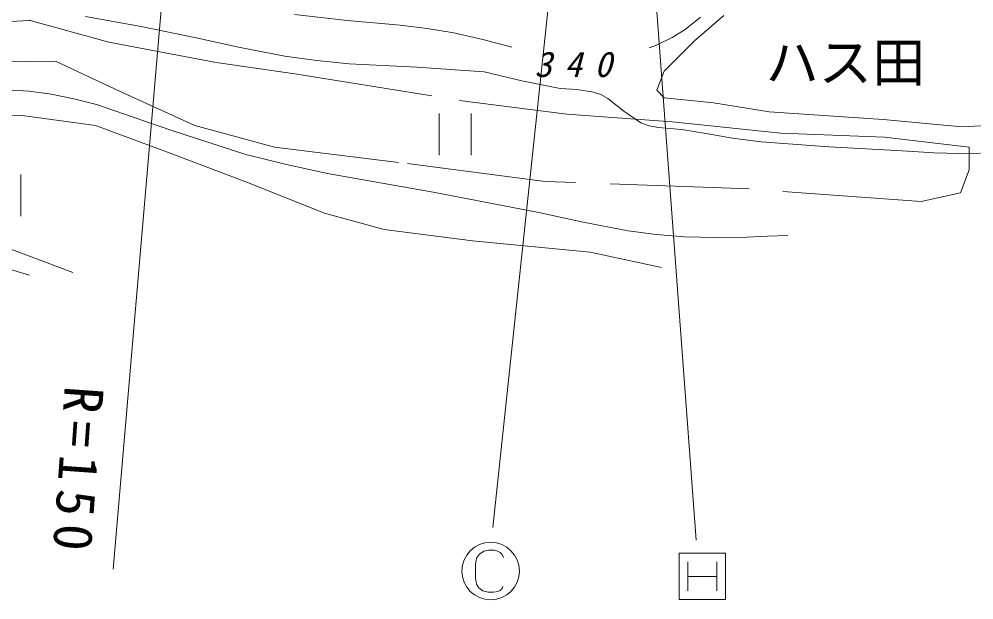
# Model space of a CAD drawing. Units: millimetres, scale not verified. Extents: x -625 to 708542, y -625 to 359900.
# Drawn here: x 271042 to 312300, y 226752 to 251846 of the extents above; entities that cross this region are included whole.
import ezdxf
from ezdxf.enums import TextEntityAlignment as Align

# ---------------------------------------------------------------- set-up
doc = ezdxf.new("R2010")
doc.units = ezdxf.units.MM
doc.header["$LTSCALE"] = 1000
doc.linetypes.add('DASHED', pattern=[7.5, 6, -1.5])
doc.layers.add('S-SUV', color=7, linetype='Continuous', lineweight=13)
doc.styles.add('ＭＳ ゴシック', font='')
doc.styles.get('ＭＳ ゴシック').set_extended_font_data('MS Gothic')

msp = doc.modelspace()

# ---------------------------------------------------------------- linework, layer by layer
at = {"layer": 'S-SUV'}
for p, q in [((277628, 257380), (275101, 228075)), ((298262, 256653), (300303, 229331)), ((294179, 255004), (291510, 229881)), ((273914, 251958), (276314, 251528)), ((285225, 251783), (282950, 252046)), ((287507, 251579), (285225, 251783)), ((300483, 251932), (299824, 251400)), ((276314, 251528), (278699, 251039)), ((288677, 251445), (287507, 251579)), ((289826, 251253), (288677, 251445)), ((299824, 251400), (299257, 251054)), ((278699, 251039), (280602, 250614)), ((291087, 250971), (289826, 251253)), ((292340, 250629), (291087, 250971)), ((299257, 251054), (298649, 250755)), ((280602, 250614), (282523, 250247)), ((298465, 250678), (298269, 250603)), ((298649, 250755), (298465, 250678)), ((282523, 250247), (283906, 250051)), ((283906, 250051), (285308, 249913)), ((285308, 249913), (288230, 249770)), ((288230, 249770), (291138, 249566)), ((291138, 249566), (292764, 249176)), ((270500, 248796), (271459, 248728)), ((292764, 249176), (294420, 248842)), ((294420, 248842), (295157, 248798)), ((295157, 248798), (295866, 248696)), ((271459, 248728), (272422, 248599)), ((272422, 248599), (273405, 248405)), ((273405, 248405), (274383, 248151)), ((295866, 248696), (296186, 248587)), ((296186, 248587), (296484, 248422)), ((296484, 248422), (297176, 247865)), ((274383, 248151), (277597, 247050)), ((289194, 247763), (289194, 245963)), ((290576, 245963), (290576, 247763)), ((297176, 247865), (297902, 247358)), ((297902, 247358), (298269, 247230)), ((298269, 247230), (298669, 247156)), ((298669, 247156), (299663, 247069)), ((277597, 247050), (280843, 246003)), ((299663, 247069), (300645, 246922)), ((300645, 246922), (301866, 246704)), ((301866, 246704), (303101, 246545)), ((303101, 246545), (306029, 246324)), ((306029, 246324), (308970, 246162)), ((280843, 246003), (282596, 245560)), ((308970, 246162), (310589, 246062)), ((310589, 246062), (312206, 246023)), ((312206, 246023), (312939, 246082)), ((282596, 245560), (284363, 245175)), ((271114, 243333), (271114, 245133)), ((284363, 245175), (288941, 244364)), ((288941, 244364), (293502, 243494)), ((293502, 243494), (295423, 243067)), ((295423, 243067), (297364, 242697)), ((297364, 242697), (298573, 242541)), ((298573, 242541), (299799, 242445)), ((299799, 242445), (301148, 242406)), ((301148, 242406), (302504, 242427)), ((302504, 242427), (303382, 242462)), ((303382, 242462), (304259, 242503)), ((290930, 228727), (290811, 228552)), ((291130, 228865), (290930, 228727)), ((291323, 228902), (291130, 228865)), ((291567, 228902), (291323, 228902)), ((291711, 228865), (291567, 228902)), ((291830, 228796), (291711, 228865)), ((291917, 228708), (291830, 228796)), ((291967, 228590), (291917, 228708)), ((299565, 226767), (299565, 228767)), ((299565, 228767), (301565, 228767)), ((301565, 228767), (301565, 226767)), ((290811, 228552), (290761, 228302)), ((290761, 228302), (290761, 227690)), ((299940, 228392), (299940, 227142)), ((301190, 228392), (301190, 227142)), ((299940, 227767), (301190, 227767)), ((290761, 227690), (290811, 227427)), ((290811, 227427), (290905, 227271)), ((291911, 227246), (291948, 227333)), ((290905, 227271), (291086, 227140)), ((291086, 227140), (291311, 227090)), ((291311, 227090), (291548, 227090)), ((291548, 227090), (291730, 227108)), ((291730, 227108), (291823, 227165)), ((291823, 227165), (291911, 227246)), ((301565, 226767), (299565, 226767))]:
    msp.add_line(p, q, dxfattribs=at)
at = {"layer": 'S-SUV', "linetype": 'DASHED'}
for p, q in [((267913, 251617), (271467, 251781)), ((271467, 251781), (271522, 251781)), ((271522, 251781), (274913, 250851)), ((301491, 251999), (300233, 250906)), ((274913, 250851), (279561, 249976)), ((300233, 250906), (298921, 249593)), ((272617, 250031), (268679, 249976)), ((275406, 248718), (272617, 250031)), ((279561, 249976), (282960, 249484)), ((282960, 249484), (290069, 248335)), ((298921, 249593), (298593, 248773)), ((278632, 247242), (275406, 248718)), ((298593, 248773), (298921, 248445)), ((298921, 248445), (301054, 248226)), ((290069, 248335), (294717, 247734)), ((301054, 248226), (303460, 247843)), ((268100, 247734), (271171, 247679)), ((271171, 247679), (274343, 247242)), ((294717, 247734), (299256, 247406)), ((303460, 247843), (308381, 247515)), ((274343, 247242), (277460, 246093)), ((282077, 246312), (278632, 247242)), ((299256, 247406), (303952, 246914)), ((308381, 247515), (311772, 247187)), ((311772, 247187), (312866, 247242)), ((303952, 246914), (308436, 246749)), ((308436, 246749), (312100, 246312)), ((287437, 245656), (282077, 246312)), ((312100, 246312), (312100, 245328)), ((277460, 246093), (280905, 244781)), ((293780, 244835), (287437, 245656)), ((312100, 245328), (311717, 244343)), ((280905, 244781), (284241, 243468)), ((302585, 244507), (293780, 244835)), ((310022, 243960), (302585, 244507)), ((311717, 244343), (310022, 243960)), ((284241, 243468), (286811, 242757)), ((286811, 242757), (290639, 242265)), ((290639, 242265), (295725, 241773)), ((270460, 241992), (273358, 240898)), ((295725, 241773), (298803, 241117)), ((269421, 241390), (271499, 240789))]:
    msp.add_line(p, q, dxfattribs=at)
at = {"layer": 'S-SUV'}
msp.add_circle((291417, 227996), 1244, dxfattribs=at)

# ---------------------------------------------------------------- texts
at = {"layer": 'S-SUV', "style": 'ＭＳ ゴシック'}
msp.add_text('ハス田', height=1686, dxfattribs=at).set_placement((303298, 248629), align=Align.BOTTOM_LEFT)
at = {"layer": 'S-SUV', "insert": (293308, 249326), "char_height": 1100, "attachment_point": 7, "style": 'ＭＳ ゴシック'}
msp.add_mtext('\\T1.73;\\Q15;340', dxfattribs=at)
at = {"layer": 'S-SUV', "insert": (272992, 236036), "char_height": 1686, "attachment_point": 7, "rotation": 265.9, "style": 'ＭＳ ゴシック'}
msp.add_mtext('\\T1.3;R=150', dxfattribs=at)

doc.saveas('drawing.dxf')
